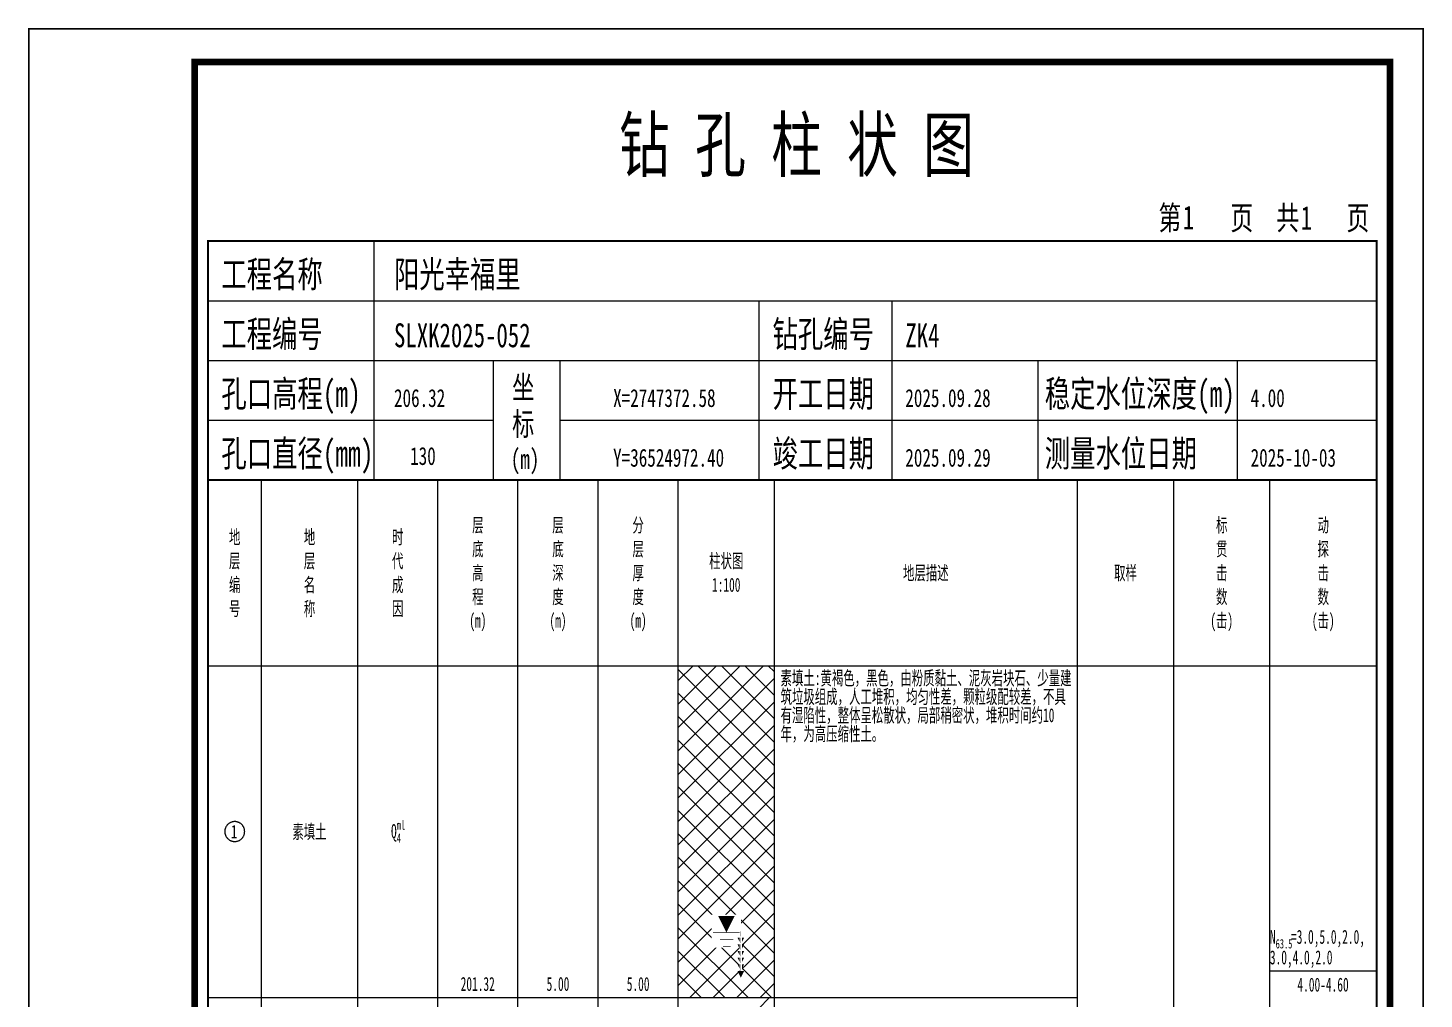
# Model space of a CAD drawing. Header units: millimetres. Extents: x 1264 to 9491, y 619 to 916.
# Drawn here: x 1932.4 to 2142.7, y 769.7 to 916 of the extents above; entities that cross this region are included whole.
import ezdxf
from ezdxf.enums import TextEntityAlignment as Align

# ---------------------------------------------------------------- set-up
doc = ezdxf.new("R2010")
doc.units = ezdxf.units.MM
doc.layers.add('GICAD_POU_TEXTS', color=7, linetype='Continuous')
doc.styles.add('LZ_FONT', font='simfang_0.ttf', dxfattribs={"width": 0.7, "height": 8})
doc.styles.add('成果图图块', font='simfang_0.ttf', dxfattribs={"height": 2.5})
doc.styles.add('成果图表体', font='simfang_0.ttf', dxfattribs={"width": 0.6, "height": 2.1})

# ---------------------------------------------------------------- blocks, each defined once
blk = doc.blocks.new('ZZT_DCBH_Z.dwg6', base_point=(-0.02, 0))
at = {"color": 7}
blk.add_polyline3d([(-1.52, 0.02, 0), (-1.52, -0.06, 0), (-1.52, -0.13, 0), (-1.51, -0.2, 0), (-1.5, -0.28, 0), (-1.48, -0.35, 0), (-1.46, -0.42, 0), (-1.44, -0.49, 0), (-1.41, -0.56, 0), (-1.38, -0.63, 0), (-1.35, -0.69, 0), (-1.31, -0.76, 0), (-1.27, -0.82, 0), (-1.23, -0.88, 0), (-1.18, -0.94, 0), (-1.14, -0.99, 0), (-1.09, -1.04, 0), (-1.03, -1.1, 0), (-0.98, -1.14, 0), (-0.92, -1.19, 0), (-0.86, -1.23, 0), (-0.8, -1.27, 0), (-0.73, -1.31, 0), (-0.67, -1.34, 0), (-0.6, -1.37, 0), (-0.53, -1.4, 0), (-0.46, -1.42, 0), (-0.39, -1.44, 0), (-0.32, -1.46, 0), (-0.25, -1.47, 0), (-0.17, -1.48, 0), (-0.1, -1.48, 0), (-0.02, -1.48, 0), (0.05, -1.48, 0), (0.12, -1.48, 0), (0.2, -1.47, 0), (0.27, -1.46, 0), (0.34, -1.44, 0), (0.41, -1.42, 0), (0.48, -1.4, 0), (0.55, -1.37, 0), (0.62, -1.34, 0), (0.68, -1.31, 0), (0.75, -1.27, 0), (0.81, -1.23, 0), (0.87, -1.19, 0), (0.93, -1.14, 0), (0.98, -1.1, 0), (1.04, -1.04, 0), (1.09, -0.99, 0), (1.13, -0.94, 0), (1.18, -0.88, 0), (1.22, -0.82, 0), (1.26, -0.76, 0), (1.3, -0.69, 0), (1.33, -0.63, 0), (1.36, -0.56, 0), (1.39, -0.49, 0), (1.41, -0.42, 0), (1.43, -0.35, 0), (1.45, -0.28, 0), (1.46, -0.2, 0), (1.47, -0.13, 0), (1.47, -0.06, 0), (1.48, 0.02, 0), (1.47, 0.09, 0), (1.47, 0.16, 0), (1.46, 0.24, 0), (1.45, 0.31, 0), (1.43, 0.38, 0), (1.41, 0.45, 0), (1.39, 0.52, 0), (1.36, 0.59, 0), (1.33, 0.66, 0), (1.3, 0.72, 0), (1.26, 0.79, 0), (1.22, 0.85, 0), (1.18, 0.91, 0), (1.13, 0.97, 0), (1.09, 1.02, 0), (1.04, 1.08, 0), (0.98, 1.13, 0), (0.93, 1.18, 0), (0.87, 1.22, 0), (0.81, 1.26, 0), (0.75, 1.3, 0), (0.68, 1.34, 0), (0.62, 1.37, 0), (0.55, 1.4, 0), (0.48, 1.43, 0), (0.41, 1.45, 0), (0.34, 1.47, 0), (0.27, 1.49, 0), (0.2, 1.5, 0), (0.12, 1.51, 0), (0.05, 1.51, 0), (-0.02, 1.52, 0), (-0.1, 1.51, 0), (-0.17, 1.51, 0), (-0.25, 1.5, 0), (-0.32, 1.49, 0), (-0.39, 1.47, 0), (-0.46, 1.45, 0), (-0.53, 1.43, 0), (-0.6, 1.4, 0), (-0.67, 1.37, 0), (-0.73, 1.34, 0), (-0.8, 1.3, 0), (-0.86, 1.26, 0), (-0.92, 1.22, 0), (-0.98, 1.18, 0), (-1.03, 1.13, 0), (-1.09, 1.08, 0), (-1.14, 1.02, 0), (-1.18, 0.97, 0), (-1.23, 0.91, 0), (-1.27, 0.85, 0), (-1.31, 0.79, 0), (-1.35, 0.72, 0), (-1.38, 0.66, 0), (-1.41, 0.59, 0), (-1.44, 0.52, 0), (-1.46, 0.45, 0), (-1.48, 0.38, 0), (-1.5, 0.31, 0), (-1.51, 0.24, 0), (-1.52, 0.16, 0), (-1.52, 0.09, 0), (-1.52, 0.02, 0)], dxfattribs=at)
at = {"layer": 'GICAD_POU_TEXTS', "color": 7, "style": '成果图图块', "width": 0.7}
blk.add_text('1', height=2, dxfattribs=at).set_placement((-0.11, -0.99), align=Align.CENTER)
blk = doc.blocks.new('gkwdsw.dwg', base_point=(0, 0.21))
blk.add_wipeout([(-2.2, -2.29), (2.2, -2.29), (2.2, 2.7), (-2.2, 2.7)])
at = {"color": 7}
blk.add_lwpolyline([(0, 0, 0, 2.5, 0), (0, 2.5, 0, 0, 0)], format="xyseb", dxfattribs=at)
at = {"color": 7, "const_width": 0.1}
for points in [[(-2, 0), (2, 0)], [(-0.96, -1.04), (1.04, -1.04)], [(-0.53, -2.09), (0.63, -2.09)]]:
    blk.add_lwpolyline(points, dxfattribs=at)
blk = doc.blocks.new('zztGLdt.dwg', base_point=(0.5, 1))
blk.add_wipeout([(0.3, -0.2), (0.7, -0.2), (0.7, 2.2), (0.3, 2.2)])
at = {"color": 7, "linetype": 'Continuous'}
blk.add_lwpolyline([(0.5, 1, 1, 0, 0), (0.5, 0, 0, 0, 0)], format="xyseb", dxfattribs=at)
at = {"color": 7, "const_width": 0.05}
blk.add_lwpolyline([(0.5, 2), (0.5, 1)], dxfattribs=at)
blk = doc.blocks.new('柱状图图框模板-(昇龙标准).dwg3', base_point=(27, 229))
for p, q in [((52, 229), (52, 265)), ((27, 256), (203, 256)), ((110, 229), (110, 256)), ((130, 229), (130, 256)), ((27, 247), (203, 247)), ((70, 229), (70, 247)), ((80, 229), (80, 247)), ((152, 229), (152, 247)), ((182, 229), (182, 247)), ((27, 238), (70, 238)), ((80, 238), (203, 238))]:
    blk.add_line(p, q)
for points, const_width in [([(0, 0), (210, 0), (210, 297), (0, 297)], 0.25), ([(25, 5), (205, 5), (205, 292), (25, 292)], 1), ([(27, 265), (203, 265), (203, 17), (27, 17)], 0.3)]:
    blk.add_lwpolyline(points, close=True, dxfattribs=dict(const_width=const_width))
at = {"const_width": 0.3}
blk.add_lwpolyline([(27, 229), (203, 229)], dxfattribs=at)
at = {"style": 'LZ_FONT', "width": 0.7}
for s, height, p in [('钻 孔 柱 状 图', 8, (88.9, 275.54)), ('第', 3.6, (170.12, 266.7)), ('1', 3.6, (173.78, 266.75)), ('页', 3.6, (180.96, 266.7)), ('共', 3.6, (187.88, 266.7)), ('1', 3.6, (191.54, 266.7)), ('页', 3.6, (198.44, 266.7)), ('工程名称', 4, (29, 258)), ('阳光幸福里', 4, (55, 258)), ('工程编号', 4, (29, 249)), ('SLXK2025-052', 3.6, (55, 249)), ('钻孔编号', 4, (112, 249)), ('ZK4', 3.6, (132, 249)), ('孔口高程(m)', 4, (29, 240)), ('坐', 3.5, (72.79, 241.24)), ('开工日期', 4, (112, 240)), ('稳定水位深度(m)', 4, (153, 240)), ('206.32', 2.7, (55, 240)), ('X=2747372.58', 2.7, (88, 240)), ('2025.09.28', 2.7, (132, 240)), ('4.00', 2.7, (184, 240)), ('标', 3.5, (72.79, 235.7)), ('孔口直径(mm)', 4, (29, 231)), ('竣工日期', 4, (112, 231)), ('测量水位日期', 4, (153, 231)), ('130', 2.7, (57.43, 231.26)), ('(m) ', 3, (72.59, 230.65)), ('Y=36524972.40', 2.7, (88, 231)), ('2025.09.29', 2.7, (132, 231)), ('2025-10-03', 2.7, (184, 231))]:
    blk.add_text(s, height=height, dxfattribs=at).set_placement(p)

msp = doc.modelspace()

# ---------------------------------------------------------------- hatches: boundary and pattern name
at = {"linetype": 'Continuous'}
h = msp.add_hatch(dxfattribs=at)
h.set_pattern_fill('GKSTT', scale=0.5, style=0, pattern_type=2)
h.set_pattern_definition([(45, (0, 0), (-1.767767, 1.767767), []), (135, (0, 0), (-1.767767, -1.767767), [])])
h.paths.add_polyline_path([(2030.34, 769.89), (2044.83, 769.89), (2044.83, 819.89), (2030.34, 819.89)])
h = msp.add_hatch(dxfattribs=at)
h.set_pattern_fill('GKNHY1', scale=0.5, style=0, pattern_type=2)
h.set_pattern_definition([(0, (0, 0), (0, 2.3), []), (45, (0, 0), (4e-16, 4.5999997), [3.252691, -6.505382])])
h.paths.add_polyline_path([(2030.34, 749.89), (2044.83, 749.89), (2044.83, 769.89), (2030.34, 769.89)])

# ---------------------------------------------------------------- linework, layer by layer
at = {"color": 0}
for p, q in [((1959.53, 819.89), (1967.57, 819.89)), ((1959.53, 769.89), (1959.53, 819.89)), ((1967.57, 769.89), (1967.57, 819.89)), ((1959.53, 769.89), (1967.57, 769.89)), ((1959.53, 769.89), (1967.57, 769.89)), ((1959.53, 749.89), (1959.53, 769.89)), ((1967.57, 749.89), (1967.57, 769.89))]:
    msp.add_line(p, q, dxfattribs=at)
for points in [[(1959.53, 847.89), (1967.57, 847.89)], [(1959.53, 819.89), (1959.53, 847.89)], [(1967.57, 819.89), (1967.57, 847.89)], [(1967.57, 847.89), (1982.06, 847.89)], [(1967.57, 819.89), (1967.57, 847.89)], [(1982.06, 819.89), (1982.06, 847.89)], [(1982.06, 847.89), (1994.13, 847.89)], [(1982.06, 819.89), (1982.06, 847.89)], [(1994.13, 819.89), (1994.13, 847.89)], [(1994.13, 847.89), (2006.2, 847.89)], [(1994.13, 819.89), (1994.13, 847.89)], [(2006.2, 819.89), (2006.2, 847.89)], [(2006.2, 847.89), (2018.27, 847.89)], [(2006.2, 819.89), (2006.2, 847.89)], [(2018.27, 819.89), (2018.27, 847.89)], [(2018.27, 847.89), (2030.34, 847.89)], [(2018.27, 819.89), (2018.27, 847.89)], [(2030.34, 819.89), (2030.34, 847.89)], [(2030.34, 847.89), (2044.83, 847.89)], [(2030.34, 819.89), (2030.34, 847.89)], [(2044.83, 819.89), (2044.83, 847.89)], [(2044.83, 847.89), (2090.46, 847.89)], [(2044.83, 819.89), (2044.83, 847.89)], [(2090.46, 819.89), (2090.46, 847.89)], [(2090.46, 847.89), (2104.95, 847.89)], [(2090.46, 819.89), (2090.46, 847.89)], [(2104.95, 819.89), (2104.95, 847.89)], [(2104.95, 847.89), (2119.43, 847.89)], [(2104.95, 819.89), (2104.95, 847.89)], [(2119.43, 819.89), (2119.43, 847.89)], [(2119.43, 847.89), (2135.53, 847.89)], [(2119.43, 819.89), (2119.43, 847.89)], [(2135.53, 819.89), (2135.53, 847.89)], [(1959.53, 819.89), (1967.57, 819.89)], [(1959.53, 635.89), (1959.53, 819.89)], [(1959.53, 819.89), (1967.57, 819.89)], [(1967.57, 635.89), (1967.57, 819.89)], [(1967.57, 819.89), (1982.06, 819.89)], [(1967.57, 635.89), (1967.57, 819.89)], [(1967.57, 819.89), (1982.06, 819.89)], [(1967.57, 819.89), (1982.06, 819.89)], [(1967.57, 769.89), (1967.57, 819.89)], [(1982.06, 635.89), (1982.06, 819.89)], [(1982.06, 769.89), (1982.06, 819.89)], [(1982.06, 819.89), (1994.13, 819.89)], [(1982.06, 635.89), (1982.06, 819.89)], [(1982.06, 819.89), (1994.13, 819.89)], [(1982.06, 819.89), (1994.13, 819.89)], [(1982.06, 769.89), (1982.06, 819.89)], [(1994.13, 635.89), (1994.13, 819.89)], [(1994.13, 769.89), (1994.13, 819.89)], [(1994.13, 819.89), (2006.2, 819.89)], [(1994.13, 635.89), (1994.13, 819.89)], [(1994.13, 819.89), (2006.2, 819.89)], [(1994.13, 819.89), (2006.2, 819.89)], [(1994.13, 769.89), (1994.13, 819.89)], [(2006.2, 635.89), (2006.2, 819.89)], [(2006.2, 769.89), (2006.2, 819.89)], [(2006.2, 819.89), (2018.27, 819.89)], [(2006.2, 635.89), (2006.2, 819.89)], [(2006.2, 819.89), (2018.27, 819.89)], [(2006.2, 819.89), (2018.27, 819.89)], [(2006.2, 769.89), (2006.2, 819.89)], [(2018.27, 635.89), (2018.27, 819.89)], [(2018.27, 769.89), (2018.27, 819.89)], [(2018.27, 819.89), (2030.34, 819.89)], [(2018.27, 635.89), (2018.27, 819.89)], [(2018.27, 819.89), (2030.34, 819.89)], [(2018.27, 819.89), (2030.34, 819.89)], [(2018.27, 769.89), (2018.27, 819.89)], [(2030.34, 635.89), (2030.34, 819.89)], [(2030.34, 769.89), (2030.34, 819.89)], [(2030.34, 819.89), (2044.83, 819.89)], [(2030.34, 635.89), (2030.34, 819.89)], [(2030.34, 819.89), (2044.83, 819.89)], [(2044.83, 635.89), (2044.83, 819.89)], [(2044.83, 819.89), (2090.46, 819.89)], [(2044.83, 635.89), (2044.83, 819.89)], [(2044.83, 819.89), (2090.46, 819.89)], [(2044.83, 819.89), (2090.46, 819.89)], [(2044.83, 769.89), (2044.83, 819.89)], [(2090.46, 635.89), (2090.46, 819.89)], [(2090.46, 769.89), (2090.46, 819.89)], [(2090.46, 819.89), (2104.95, 819.89)], [(2090.46, 635.89), (2090.46, 819.89)], [(2090.46, 819.89), (2104.95, 819.89)], [(2104.95, 635.89), (2104.95, 819.89)], [(2104.95, 819.89), (2119.43, 819.89)], [(2104.95, 635.89), (2104.95, 819.89)], [(2104.95, 819.89), (2119.43, 819.89)], [(2119.43, 635.89), (2119.43, 819.89)], [(2119.43, 819.89), (2135.53, 819.89)], [(2119.43, 635.89), (2119.43, 819.89)], [(2119.43, 819.89), (2135.53, 819.89)], [(2119.43, 819.89), (2135.53, 819.89)], [(2119.43, 773.89), (2119.43, 819.89)], [(2135.53, 635.89), (2135.53, 819.89)], [(2135.53, 773.89), (2135.53, 819.89)], [(2119.43, 773.89), (2135.53, 773.89)], [(1967.57, 769.89), (1982.06, 769.89)], [(1967.57, 769.89), (1982.06, 769.89)], [(1967.57, 749.89), (1967.57, 769.89)], [(1982.06, 749.89), (1982.06, 769.89)], [(1982.06, 769.89), (1994.13, 769.89)], [(1982.06, 769.89), (1994.13, 769.89)], [(1982.06, 676.29), (1982.06, 769.89)], [(1994.13, 676.29), (1994.13, 769.89)], [(1994.13, 769.89), (2006.2, 769.89)], [(1994.13, 769.89), (2006.2, 769.89)], [(1994.13, 749.89), (1994.13, 769.89)], [(2006.2, 749.89), (2006.2, 769.89)], [(2006.2, 769.89), (2018.27, 769.89)], [(2006.2, 769.89), (2018.27, 769.89)], [(2006.2, 749.89), (2006.2, 769.89)], [(2018.27, 749.89), (2018.27, 769.89)], [(2018.27, 769.89), (2030.34, 769.89)], [(2018.27, 769.89), (2030.34, 769.89)], [(2018.27, 749.89), (2018.27, 769.89)], [(2030.34, 749.89), (2030.34, 769.89)], [(2044.83, 769.89), (2090.46, 769.89)], [(2044.83, 769.89), (2090.46, 769.89)], [(2044.83, 749.89), (2044.83, 769.89)], [(2090.46, 749.89), (2090.46, 769.89)]]:
    msp.add_lwpolyline(points, dxfattribs=at)
at = {"color": 7, "flags": 128}
msp.add_lwpolyline([(2030.34, 769.89), (2044.83, 769.89)], dxfattribs=at)

# ---------------------------------------------------------------- block references
msp.add_blockref('ZZT_DCBH_Z.dwg6', (1963.55, 794.89))

# ---------------------------------------------------------------- texts
at = {"color": 0, "style": '成果图表体', "width": 0.6}
for s, height, p in [('层', 2.1, (1999.3, 840.04)), ('层', 2.1, (2011.37, 840.04)), ('分', 2.1, (2023.44, 840.04)), ('标', 2.1, (2111.32, 840.04)), ('动', 2.1, (2126.61, 840.04)), ('地', 2.1, (1962.68, 838.24)), ('地', 2.1, (1973.95, 838.24)), ('时', 2.1, (1987.23, 838.24)), ('层', 2.1, (1962.68, 834.64)), ('层', 2.1, (1973.95, 834.64)), ('代', 2.1, (1987.23, 834.64)), ('底', 2.1, (1999.3, 836.44)), ('底', 2.1, (2011.37, 836.44)), ('层', 2.1, (2023.44, 836.44)), ('柱状图', 2.1, (2034.99, 834.64)), ('贯', 2.1, (2111.32, 836.44)), ('探', 2.1, (2126.61, 836.44)), ('高', 2.1, (1999.3, 832.84)), ('深', 2.1, (2011.37, 832.84)), ('厚', 2.1, (2023.44, 832.84)), ('地层描述', 2.1, (2064.18, 832.84)), ('取样', 2.1, (2095.97, 832.84)), ('击', 2.1, (2111.32, 832.84)), ('击', 2.1, (2126.61, 832.84)), ('编', 2.1, (1962.68, 831.04)), ('名', 2.1, (1973.95, 831.04)), ('成', 2.1, (1987.23, 831.04)), ('1:100', 2.1, (2035.42, 831.04)), ('程', 2.1, (1999.3, 829.24)), ('度', 2.1, (2011.37, 829.24)), ('度', 2.1, (2023.44, 829.24)), ('数', 2.1, (2111.32, 829.24)), ('数', 2.1, (2126.61, 829.24)), ('号', 2.1, (1962.68, 827.44)), ('称', 2.1, (1973.95, 827.44)), ('因', 2.1, (1987.23, 827.44)), ('(m)', 2.1, (1998.87, 825.64)), ('(m)', 2.1, (2010.94, 825.64)), ('(m)', 2.1, (2023.01, 825.64)), ('(击)', 2.1, (2110.46, 825.64)), ('(击)', 2.1, (2125.75, 825.64)), ('素填土', 2.1, (1972.22, 793.84)), ('Q', 2.1, (1987.08, 793.91)), ('ml', 1.4, (1987.95, 795.17)), ('4', 1.4, (1987.95, 793.21)), ('N', 2.1, (2119.43, 777.99)), ('=3.0,5.0,2.0,', 2.1, (2122.61, 777.99)), ('63.5', 1.4, (2120.3, 777.29)), ('3.0,4.0,2.0', 2.1, (2119.43, 774.89)), ('201.32', 2.1, (1997.57, 770.89)), ('5.00', 2.1, (2010.51, 770.89)), ('5.00', 2.1, (2022.58, 770.89)), ('4.00-4.60', 2.1, (2123.58, 770.79))]:
    msp.add_text(s, height=height, dxfattribs=at).set_placement(p)
at = {"color": 0, "insert": (2045.74, 819.09), "char_height": 2.1, "width": 43.8045, "attachment_point": 1, "line_spacing_factor": 0.8, "style": '成果图表体'}
msp.add_mtext('\\A1;素填土:黄褐色，黑色，由粉质黏土、泥灰岩块石、少量建筑垃圾组成，人工堆积，均匀性差，颗粒级配较差，不具有湿陷性，整体呈松散状，局部稍密状，堆积时间约10年，为高压缩性土。', dxfattribs=at)

# ---------------------------------------------------------------- next in the draw order: block references
msp.add_blockref('gkwdsw.dwg', (2037.59, 779.89))

# ---------------------------------------------------------------- next in the draw order: block references
msp.add_blockref('zztGLdt.dwg', (2039.76, 778.89))

# ---------------------------------------------------------------- next in the draw order: block references
msp.add_blockref('zztGLdt.dwg', (2039.76, 777.89))

# ---------------------------------------------------------------- next in the draw order: block references
msp.add_blockref('zztGLdt.dwg', (2039.76, 776.89))

# ---------------------------------------------------------------- next in the draw order: block references
msp.add_blockref('zztGLdt.dwg', (2039.76, 775.89))

# ---------------------------------------------------------------- next in the draw order: block references
msp.add_blockref('zztGLdt.dwg', (2039.76, 774.89))

# ---------------------------------------------------------------- next in the draw order: block references
msp.add_blockref('zztGLdt.dwg', (2039.76, 773.89))

# ---------------------------------------------------------------- next in the draw order: block references
msp.add_blockref('柱状图图框模板-(昇龙标准).dwg3', (1959.53, 847.89))

doc.saveas('drawing.dxf')
